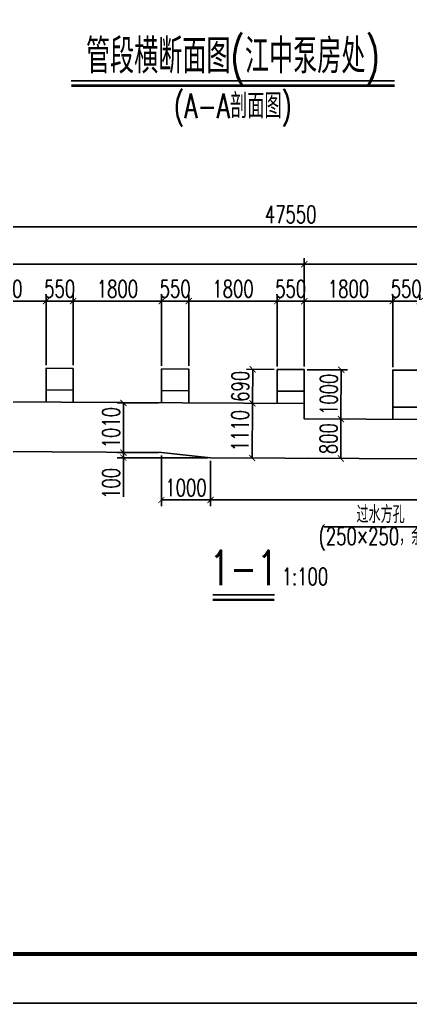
# Model space of a CAD drawing. Extents: x 266020 to 523514, y 704210 to 746210.
# Drawn here: x 345399 to 353346, y 704210 to 724201 of the extents above; entities that cross this region are included whole.
import ezdxf
from ezdxf.enums import TextEntityAlignment as Align

# ---------------------------------------------------------------- set-up
doc = ezdxf.new("R2010")
doc.units = 0
doc.header["$LTSCALE"] = 50
doc.header["$MEASUREMENT"] = 0
doc.layers.get('0').update_dxf_attribs({"linetype": 'CONTINUOUS'})
doc.layers.get('Defpoints').update_dxf_attribs({"linetype": 'CONTINUOUS'})
for name, color, linetype in [('01 标  注', 1, 'CONTINUOUS'), ('4', 4, 'CONTINUOUS'), ('zxz 01 标  注', 1, 'CONTINUOUS'), ('zxz 02 结  构', 5, 'CONTINUOUS')]:
    doc.layers.add(name, color=color, linetype=linetype)
doc.styles.get("Standard").update_dxf_attribs({"font": 'txt1.shx', "width": 0.7, "bigfont": 'hztxt.shx'})
doc.dimstyles.new('1：100', dxfattribs={"dimscale": 100, "dimtxt": 3.5, "dimasz": 1.25, "dimexe": 1.25, "dimexo": 0.625, "dimgap": 0.75, "dimtad": 1, "dimdsep": 46, "dimtxsty": 'Standard', "dimblk": 'ARCHTICK', "dimcen": 2.5, "dimclrt": 256, "dimadec": 0, "dimazin": 0, "dimtfac": 1, "dimtix": 1, "dimtmove": 0, "dimatfit": 3, "dimfxl": 0, "dimarcsym": 0})
doc.dimstyles.new('zxz 1：25', dxfattribs={"dimscale": 100, "dimtxt": 3.5, "dimasz": 1.25, "dimexe": 1.25, "dimexo": 0.625, "dimgap": 0.75, "dimtad": 1, "dimdec": 0, "dimlfac": 0.25, "dimdsep": 46, "dimtxsty": 'Standard', "dimblk": 'ARCHTICK', "dimcen": 2.5, "dimdle": 0.625, "dimclrt": 1, "dimadec": 4, "dimazin": 1, "dimtfac": 1, "dimtdec": 0, "dimtix": 1, "dimtmove": 0, "dimatfit": 3, "dimldrblk": 'ARCHTICK', "dimfxl": 0, "dimarcsym": 0})

# ---------------------------------------------------------------- blocks, each defined once
blk = doc.blocks.new('_ArchTick')
at = {"color": 0, "linetype": 'ByBlock', "const_width": 0.15}
blk.add_lwpolyline([(-0.5, -0.5), (0.5, 0.5)], dxfattribs=at)
blk = doc.blocks.new('*D94')
at = {"layer": 'Defpoints', "color": 0}
for p in [(345938, 718481), (344138, 717127), (345938, 717117)]:
    blk.add_point(p, dxfattribs=at)
at = {"layer": 'zxz 01 标  注', "color": 0, "lineweight": -2}
for p, q in [((344138, 717189), (344138, 718606)), ((345938, 717180), (345938, 718606)), ((344075, 718481), (346000, 718481))]:
    blk.add_line(p, q, dxfattribs=at)
at = {"layer": 'zxz 01 标  注', "color": 0, "lineweight": -2, "xscale": 125, "yscale": 125, "zscale": 125, "rotation": 180}
blk.add_blockref('_ArchTick', (344138, 718481), dxfattribs=at)
at = {"layer": 'zxz 01 标  注', "color": 0, "lineweight": -2, "xscale": 125, "yscale": 125, "zscale": 125}
blk.add_blockref('_ArchTick', (345938, 718481), dxfattribs=at)
at = {"layer": 'zxz 01 标  注', "color": 1, "insert": (345038, 718731), "char_height": 350, "attachment_point": 5}
blk.add_mtext('1800', dxfattribs=at)
blk = doc.blocks.new('*D95')
at = {"layer": 'Defpoints', "color": 0}
for p in [(346488, 718481), (345938, 717117), (346488, 717114)]:
    blk.add_point(p, dxfattribs=at)
at = {"layer": 'zxz 01 标  注', "color": 0, "lineweight": -2}
for p, q in [((345938, 717180), (345938, 718606)), ((346488, 717177), (346488, 718606)), ((345938, 718481), (345813, 718481)), ((345938, 718481), (346488, 718481)), ((346488, 718481), (346613, 718481))]:
    blk.add_line(p, q, dxfattribs=at)
at = {"layer": 'zxz 01 标  注', "color": 0, "lineweight": -2, "xscale": 125, "yscale": 125, "zscale": 125}
blk.add_blockref('_ArchTick', (345938, 718481), dxfattribs=at)
at = {"layer": 'zxz 01 标  注', "color": 0, "lineweight": -2, "xscale": 125, "yscale": 125, "zscale": 125, "rotation": 180}
blk.add_blockref('_ArchTick', (346488, 718481), dxfattribs=at)
at = {"layer": 'zxz 01 标  注', "color": 1, "insert": (346213, 718731), "char_height": 350, "attachment_point": 5}
blk.add_mtext('550', dxfattribs=at)
blk = doc.blocks.new('*D96')
at = {"layer": 'Defpoints', "color": 0}
for p in [(348288, 718481), (346488, 717114), (348288, 717104)]:
    blk.add_point(p, dxfattribs=at)
at = {"layer": 'zxz 01 标  注', "color": 0, "lineweight": -2}
for p, q in [((346488, 717177), (346488, 718606)), ((348288, 717167), (348288, 718606)), ((346425, 718481), (348350, 718481))]:
    blk.add_line(p, q, dxfattribs=at)
at = {"layer": 'zxz 01 标  注', "color": 0, "lineweight": -2, "xscale": 125, "yscale": 125, "zscale": 125, "rotation": 180}
blk.add_blockref('_ArchTick', (346488, 718481), dxfattribs=at)
at = {"layer": 'zxz 01 标  注', "color": 0, "lineweight": -2, "xscale": 125, "yscale": 125, "zscale": 125}
blk.add_blockref('_ArchTick', (348288, 718481), dxfattribs=at)
at = {"layer": 'zxz 01 标  注', "color": 1, "insert": (347388, 718731), "char_height": 350, "attachment_point": 5}
blk.add_mtext('1800', dxfattribs=at)
blk = doc.blocks.new('*D97')
at = {"layer": 'Defpoints', "color": 0}
for p in [(348838, 718481), (348288, 717104), (348838, 717101)]:
    blk.add_point(p, dxfattribs=at)
at = {"layer": 'zxz 01 标  注', "color": 0, "lineweight": -2}
for p, q in [((348288, 717167), (348288, 718606)), ((348838, 717164), (348838, 718606)), ((348288, 718481), (348163, 718481)), ((348288, 718481), (348838, 718481)), ((348838, 718481), (348963, 718481))]:
    blk.add_line(p, q, dxfattribs=at)
at = {"layer": 'zxz 01 标  注', "color": 0, "lineweight": -2, "xscale": 125, "yscale": 125, "zscale": 125}
blk.add_blockref('_ArchTick', (348288, 718481), dxfattribs=at)
at = {"layer": 'zxz 01 标  注', "color": 0, "lineweight": -2, "xscale": 125, "yscale": 125, "zscale": 125, "rotation": 180}
blk.add_blockref('_ArchTick', (348838, 718481), dxfattribs=at)
at = {"layer": 'zxz 01 标  注', "color": 1, "insert": (348563, 718731), "char_height": 350, "attachment_point": 5}
blk.add_mtext('550', dxfattribs=at)
blk = doc.blocks.new('*D98')
at = {"layer": 'Defpoints', "color": 0}
for p in [(350638, 718481), (348838, 717101), (350638, 717091)]:
    blk.add_point(p, dxfattribs=at)
at = {"layer": 'zxz 01 标  注', "color": 0, "lineweight": -2}
for p, q in [((348838, 717164), (348838, 718606)), ((350638, 717154), (350638, 718606)), ((348775, 718481), (350700, 718481))]:
    blk.add_line(p, q, dxfattribs=at)
at = {"layer": 'zxz 01 标  注', "color": 0, "lineweight": -2, "xscale": 125, "yscale": 125, "zscale": 125, "rotation": 180}
blk.add_blockref('_ArchTick', (348838, 718481), dxfattribs=at)
at = {"layer": 'zxz 01 标  注', "color": 0, "lineweight": -2, "xscale": 125, "yscale": 125, "zscale": 125}
blk.add_blockref('_ArchTick', (350638, 718481), dxfattribs=at)
at = {"layer": 'zxz 01 标  注', "color": 1, "insert": (349738, 718731), "char_height": 350, "attachment_point": 5}
blk.add_mtext('1800', dxfattribs=at)
blk = doc.blocks.new('*D99')
at = {"layer": 'Defpoints', "color": 0}
for p in [(351188, 718481), (350638, 717091), (351188, 717088)]:
    blk.add_point(p, dxfattribs=at)
at = {"layer": 'zxz 01 标  注', "color": 0, "lineweight": -2}
for p, q in [((350638, 717154), (350638, 718606)), ((351188, 717151), (351188, 718606)), ((350638, 718481), (350513, 718481)), ((350638, 718481), (351188, 718481)), ((351188, 718481), (351313, 718481))]:
    blk.add_line(p, q, dxfattribs=at)
at = {"layer": 'zxz 01 标  注', "color": 0, "lineweight": -2, "xscale": 125, "yscale": 125, "zscale": 125}
blk.add_blockref('_ArchTick', (350638, 718481), dxfattribs=at)
at = {"layer": 'zxz 01 标  注', "color": 0, "lineweight": -2, "xscale": 125, "yscale": 125, "zscale": 125, "rotation": 180}
blk.add_blockref('_ArchTick', (351188, 718481), dxfattribs=at)
at = {"layer": 'zxz 01 标  注', "color": 1, "insert": (350913, 718731), "char_height": 350, "attachment_point": 5}
blk.add_mtext('550', dxfattribs=at)
blk = doc.blocks.new('*D100')
at = {"layer": 'Defpoints', "color": 0}
for p in [(352988, 718481), (351188, 717088), (352988, 717078)]:
    blk.add_point(p, dxfattribs=at)
at = {"layer": 'zxz 01 标  注', "color": 0, "lineweight": -2}
for p, q in [((351188, 717151), (351188, 718606)), ((352988, 717141), (352988, 718606)), ((351125, 718481), (353050, 718481))]:
    blk.add_line(p, q, dxfattribs=at)
at = {"layer": 'zxz 01 标  注', "color": 0, "lineweight": -2, "xscale": 125, "yscale": 125, "zscale": 125, "rotation": 180}
blk.add_blockref('_ArchTick', (351188, 718481), dxfattribs=at)
at = {"layer": 'zxz 01 标  注', "color": 0, "lineweight": -2, "xscale": 125, "yscale": 125, "zscale": 125}
blk.add_blockref('_ArchTick', (352988, 718481), dxfattribs=at)
at = {"layer": 'zxz 01 标  注', "color": 1, "insert": (352088, 718731), "char_height": 350, "attachment_point": 5}
blk.add_mtext('1800', dxfattribs=at)
blk = doc.blocks.new('*D101')
at = {"layer": 'Defpoints', "color": 0}
for p in [(353538, 718481), (352988, 717078), (353538, 717075)]:
    blk.add_point(p, dxfattribs=at)
at = {"layer": 'zxz 01 标  注', "color": 0, "lineweight": -2}
for p, q in [((352988, 717141), (352988, 718606)), ((353538, 717138), (353538, 718606)), ((352988, 718481), (352863, 718481)), ((352988, 718481), (353538, 718481)), ((353538, 718481), (353663, 718481))]:
    blk.add_line(p, q, dxfattribs=at)
at = {"layer": 'zxz 01 标  注', "color": 0, "lineweight": -2, "xscale": 125, "yscale": 125, "zscale": 125}
blk.add_blockref('_ArchTick', (352988, 718481), dxfattribs=at)
at = {"layer": 'zxz 01 标  注', "color": 0, "lineweight": -2, "xscale": 125, "yscale": 125, "zscale": 125, "rotation": 180}
blk.add_blockref('_ArchTick', (353538, 718481), dxfattribs=at)
at = {"layer": 'zxz 01 标  注', "color": 1, "insert": (353263, 718731), "char_height": 350, "attachment_point": 5}
blk.add_mtext('550', dxfattribs=at)
blk = doc.blocks.new('*D110')
at = {"layer": 'Defpoints', "color": 0}
for p in [(351188, 717088), (351188, 716088), (351935, 716084)]:
    blk.add_point(p, dxfattribs=at)
at = {"layer": 'zxz 01 标  注', "color": 0, "lineweight": -2}
for p, q in [((351250, 717088), (352066, 717083)), ((351941, 717084), (351935, 716084)), ((351250, 716088), (352060, 716083))]:
    blk.add_line(p, q, dxfattribs=at)
at = {"layer": 'zxz 01 标  注', "color": 0, "lineweight": -2, "xscale": 125, "yscale": 125, "zscale": 125}
for p, rotation in [((351941, 717084), 89.68588746146624), ((351935, 716084), 269.6858874614662)]:
    blk.add_blockref('_ArchTick', p, dxfattribs=dict(at, rotation=rotation))
at = {"layer": 'zxz 01 标  注', "insert": (351688, 716586), "char_height": 350, "attachment_point": 5, "rotation": 89.6859}
blk.add_mtext('1000', dxfattribs=at)
blk = doc.blocks.new('*D111')
at = {"layer": 'Defpoints', "color": 0}
for p in [(351188, 716088), (351188, 715288), (351931, 715284)]:
    blk.add_point(p, dxfattribs=at)
at = {"layer": 'zxz 01 标  注', "color": 0, "lineweight": -2}
for p, q in [((351250, 716088), (352060, 716083)), ((351935, 716084), (351931, 715284)), ((351250, 715288), (352056, 715283))]:
    blk.add_line(p, q, dxfattribs=at)
at = {"layer": 'zxz 01 标  注', "color": 0, "lineweight": -2, "xscale": 125, "yscale": 125, "zscale": 125}
for p, rotation in [((351935, 716084), 89.68588746146624), ((351931, 715284), 269.6858874614662)]:
    blk.add_blockref('_ArchTick', p, dxfattribs=dict(at, rotation=rotation))
at = {"layer": 'zxz 01 标  注', "insert": (351683, 715686), "char_height": 350, "attachment_point": 5, "rotation": 89.6859}
blk.add_mtext('800', dxfattribs=at)
blk = doc.blocks.new('*D112')
at = {"layer": 'Defpoints', "color": 0}
for p in [(350136, 716404), (350638, 716401), (350637, 715291)]:
    blk.add_point(p, dxfattribs=at)
at = {"layer": 'zxz 01 标  注', "color": 0, "lineweight": -2}
for p, q in [((350575, 716402), (350011, 716405)), ((350130, 715294), (350136, 716404)), ((350575, 715292), (350005, 715295))]:
    blk.add_line(p, q, dxfattribs=at)
at = {"layer": 'zxz 01 标  注', "color": 0, "lineweight": -2, "xscale": 125, "yscale": 125, "zscale": 125}
for p, rotation in [((350136, 716404), 89.68588746480138), ((350130, 715294), 269.6858874648014)]:
    blk.add_blockref('_ArchTick', p, dxfattribs=dict(at, rotation=rotation))
at = {"layer": 'zxz 01 标  注', "insert": (349883, 715850), "char_height": 350, "attachment_point": 5, "rotation": 89.6859}
blk.add_mtext('1110', dxfattribs=at)
blk = doc.blocks.new('*D113')
at = {"layer": 'Defpoints', "color": 0}
for p in [(350140, 717094), (350638, 717091), (350638, 716401)]:
    blk.add_point(p, dxfattribs=at)
at = {"layer": 'zxz 01 标  注', "color": 0, "lineweight": -2}
for p, q in [((350575, 717092), (350015, 717095)), ((350136, 716404), (350140, 717094)), ((350575, 716402), (350011, 716405))]:
    blk.add_line(p, q, dxfattribs=at)
at = {"layer": 'zxz 01 标  注', "color": 0, "lineweight": -2, "xscale": 125, "yscale": 125, "zscale": 125}
for p, rotation in [((350140, 717094), 89.68588746480138), ((350136, 716404), 269.6858874648014)]:
    blk.add_blockref('_ArchTick', p, dxfattribs=dict(at, rotation=rotation))
at = {"layer": 'zxz 01 标  注', "insert": (349888, 716750), "char_height": 350, "attachment_point": 5, "rotation": 89.6859}
blk.add_mtext('690', dxfattribs=at)
blk = doc.blocks.new('*D70')
at = {"layer": 'Defpoints', "color": 0}
for p in [(327688, 719231), (327688, 717217), (351188, 717088)]:
    blk.add_point(p, dxfattribs=at)
at = {"layer": 'zxz 01 标  注', "color": 0, "lineweight": -2}
for p, q in [((327688, 717280), (327688, 719356)), ((351188, 717151), (351188, 719356)), ((351250, 719231), (327625, 719231))]:
    blk.add_line(p, q, dxfattribs=at)
at = {"layer": 'zxz 01 标  注', "color": 0, "lineweight": -2, "xscale": 125, "yscale": 125, "zscale": 125, "rotation": 180}
blk.add_blockref('_ArchTick', (327688, 719231), dxfattribs=at)
at = {"layer": 'zxz 01 标  注', "color": 0, "lineweight": -2, "xscale": 125, "yscale": 125, "zscale": 125}
blk.add_blockref('_ArchTick', (351188, 719231), dxfattribs=at)
at = {"layer": 'zxz 01 标  注', "color": 1, "insert": (339438, 719493), "char_height": 350, "attachment_point": 5}
blk.add_mtext('(550＋1800)×10=23500', dxfattribs=at)
blk = doc.blocks.new('*D67')
at = {"layer": 'Defpoints', "color": 0}
for p in [(374688, 719993), (327138, 717220), (374688, 717109)]:
    blk.add_point(p, dxfattribs=at)
at = {"layer": 'zxz 01 标  注', "color": 0, "lineweight": -2}
for p, q in [((327138, 717283), (327138, 720118)), ((374688, 717172), (374688, 720118)), ((327075, 719993), (374750, 719993))]:
    blk.add_line(p, q, dxfattribs=at)
at = {"layer": 'zxz 01 标  注', "color": 0, "lineweight": -2, "xscale": 125, "yscale": 125, "zscale": 125, "rotation": 180}
blk.add_blockref('_ArchTick', (327138, 719993), dxfattribs=at)
at = {"layer": 'zxz 01 标  注', "color": 0, "lineweight": -2, "xscale": 125, "yscale": 125, "zscale": 125}
blk.add_blockref('_ArchTick', (374688, 719993), dxfattribs=at)
at = {"layer": 'zxz 01 标  注', "color": 1, "insert": (350913, 720243), "char_height": 350, "attachment_point": 5}
blk.add_mtext('47550', dxfattribs=at)
blk = doc.blocks.new('*D68')
at = {"layer": 'Defpoints', "color": 0}
for p in [(360038, 719231), (351188, 717088), (360038, 717040)]:
    blk.add_point(p, dxfattribs=at)
at = {"layer": 'zxz 01 标  注', "color": 0, "lineweight": -2}
for p, q in [((351188, 717151), (351188, 719356)), ((360038, 717102), (360038, 719356)), ((351125, 719231), (360100, 719231))]:
    blk.add_line(p, q, dxfattribs=at)
at = {"layer": 'zxz 01 标  注', "color": 0, "lineweight": -2, "xscale": 125, "yscale": 125, "zscale": 125, "rotation": 180}
blk.add_blockref('_ArchTick', (351188, 719231), dxfattribs=at)
at = {"layer": 'zxz 01 标  注', "color": 0, "lineweight": -2, "xscale": 125, "yscale": 125, "zscale": 125}
blk.add_blockref('_ArchTick', (360038, 719231), dxfattribs=at)
at = {"layer": 'zxz 01 标  注', "color": 1, "insert": (355613, 719481), "char_height": 350, "attachment_point": 5}
blk.add_mtext('8850', dxfattribs=at)
blk = doc.blocks.new('*D550')
at = {"layer": 'Defpoints', "color": 0}
for p in [(348282, 715404), (349282, 715299), (349282, 714440)]:
    blk.add_point(p, dxfattribs=at)
at = {"layer": 'zxz 01 标  注', "color": 0, "lineweight": -2}
for p, q in [((348282, 715342), (348282, 714316)), ((349282, 715236), (349282, 714316)), ((348282, 714440), (349282, 714440))]:
    blk.add_line(p, q, dxfattribs=at)
at = {"layer": 'zxz 01 标  注', "color": 0, "lineweight": -2, "xscale": 125, "yscale": 125, "zscale": 125, "rotation": 180}
blk.add_blockref('_ArchTick', (348282, 714440), dxfattribs=at)
at = {"layer": 'zxz 01 标  注', "color": 0, "lineweight": -2, "xscale": 125, "yscale": 125, "zscale": 125}
blk.add_blockref('_ArchTick', (349282, 714440), dxfattribs=at)
at = {"layer": 'zxz 01 标  注', "insert": (348782, 714690), "char_height": 350, "attachment_point": 5}
blk.add_mtext('1000', dxfattribs=at)
blk = doc.blocks.new('*D551')
at = {"layer": 'Defpoints', "color": 0}
for p in [(348288, 716414), (347509, 715404), (348288, 715404)]:
    blk.add_point(p, dxfattribs=at)
at = {"layer": 'zxz 01 标  注', "color": 0, "lineweight": -2}
for p, q in [((348225, 716414), (347384, 716414)), ((347509, 716414), (347509, 715404)), ((348225, 715404), (347384, 715404))]:
    blk.add_line(p, q, dxfattribs=at)
at = {"layer": 'zxz 01 标  注', "color": 0, "lineweight": -2, "xscale": 125, "yscale": 125, "zscale": 125}
for p, rotation in [((347509, 716414), 90), ((347509, 715404), 270)]:
    blk.add_blockref('_ArchTick', p, dxfattribs=dict(at, rotation=rotation))
at = {"layer": 'zxz 01 标  注', "insert": (347259, 715909), "char_height": 350, "attachment_point": 5, "rotation": 90}
blk.add_mtext('1010', dxfattribs=at)
blk = doc.blocks.new('*D552')
at = {"layer": 'Defpoints', "color": 0}
for p in [(348288, 715404), (347509, 715299), (349282, 715299)]:
    blk.add_point(p, dxfattribs=at)
at = {"layer": 'zxz 01 标  注', "color": 0, "lineweight": -2}
for p, q in [((347509, 715404), (347509, 715529)), ((348225, 715404), (347384, 715404)), ((347509, 715404), (347509, 715299)), ((349219, 715299), (347384, 715299)), ((347509, 715299), (347509, 714504))]:
    blk.add_line(p, q, dxfattribs=at)
at = {"layer": 'zxz 01 标  注', "color": 0, "lineweight": -2, "xscale": 125, "yscale": 125, "zscale": 125}
for p, rotation in [((347509, 715404), 270), ((347509, 715299), 90)]:
    blk.add_blockref('_ArchTick', p, dxfattribs=dict(at, rotation=rotation))
at = {"layer": 'zxz 01 标  注', "insert": (347259, 714776), "char_height": 350, "attachment_point": 5, "rotation": 90}
blk.add_mtext('100', dxfattribs=at)
blk = doc.blocks.new('*D553')
at = {"layer": 'Defpoints', "color": 0}
for p in [(349282, 715299), (361931, 715229), (361931, 714440)]:
    blk.add_point(p, dxfattribs=at)
at = {"layer": 'zxz 01 标  注', "color": 0, "lineweight": -2}
for p, q in [((349282, 715236), (349282, 714316)), ((361931, 715167), (361931, 714316)), ((349282, 714440), (361931, 714440))]:
    blk.add_line(p, q, dxfattribs=at)
at = {"layer": 'zxz 01 标  注', "color": 0, "lineweight": -2, "xscale": 125, "yscale": 125, "zscale": 125, "rotation": 180}
blk.add_blockref('_ArchTick', (349282, 714440), dxfattribs=at)
at = {"layer": 'zxz 01 标  注', "color": 0, "lineweight": -2, "xscale": 125, "yscale": 125, "zscale": 125}
blk.add_blockref('_ArchTick', (361931, 714440), dxfattribs=at)
at = {"layer": 'zxz 01 标  注', "insert": (355607, 714690), "char_height": 350, "attachment_point": 5}
blk.add_mtext('12650', dxfattribs=at)

msp = doc.modelspace()

# ---------------------------------------------------------------- linework, layer by layer
at = {"layer": '01 标  注'}
msp.add_lwpolyline([(378837.835, 704209.674), (378837.835, 746209.674), (319137.835, 746209.674), (319137.835, 704209.674)], close=True, dxfattribs=at)
at = {"layer": '4', "color": 7, "const_width": 80}
msp.add_lwpolyline([(377837.835, 705209.674), (377837.835, 745209.674), (321637.835, 745209.674), (321637.835, 705209.674)], close=True, dxfattribs=at)
at = {"layer": 'zxz 01 标  注'}
for p, q in [((346449.248, 722959.674), (353026.422, 722959.674)), ((345937.835, 716677.034), (345937.835, 716427.034)), ((346487.835, 716674.019), (346487.835, 716424.019)), ((348287.835, 716664.151), (348287.835, 716414.151)), ((348837.835, 716661.136), (348837.835, 716411.136)), ((350637.835, 716651.267), (350637.835, 716401.267)), ((351187.835, 716648.252), (351187.835, 716398.252)), ((352987.835, 716328.384), (352987.835, 716078.384)), ((353886.638, 713894.303), (351593.147, 713894.303)), ((349326.466, 712509.674), (350582.291, 712509.674))]:
    msp.add_line(p, q, dxfattribs=at)
at = {"layer": 'zxz 01 标  注', "const_width": 50}
for points in [[(346449.248, 722859.674), (353026.422, 722859.674)], [(349326.466, 712409.674), (350582.291, 712409.674)]]:
    msp.add_lwpolyline(points, dxfattribs=at)
at = {"layer": 'zxz 02 结  构'}
for p, q in [((348282.298, 715404.181), (325137.835, 715531.067)), ((361931.41, 715229.351), (349281.735, 715298.701))]:
    msp.add_line(p, q, dxfattribs=at)
at = {"layer": 'zxz 02 结  构', "ltscale": 4}
msp.add_line((348282.298, 715404.181), (349281.735, 715298.701), dxfattribs=at)
msp.add_lwpolyline([(376687.835, 716648.452), (374687.835, 716659.417), (374687.835, 717109.417), (374137.835, 717112.432), (374137.835, 716398.566), (360037.835, 716398.566), (360037.835, 716039.733), (351187.835, 716088.252), (351187.835, 716398.252), (327687.835, 716527.087), (327687.835, 717217.087), (327137.835, 717220.103), (327137.835, 716920.103), (325137.835, 716931.067)], dxfattribs=at)
for points in [[(346487.835, 717114.019), (346487.835, 716674.019), (345937.835, 716677.034), (345937.835, 717117.034)], [(348837.835, 716661.136), (348837.835, 717101.136), (348287.835, 717104.151), (348287.835, 716664.151)], [(350637.835, 716651.267), (351187.835, 716648.252), (351187.835, 717088.252), (350637.835, 717091.267)], [(353537.835, 716325.369), (353537.835, 717075.369), (352987.835, 717078.384), (352987.835, 716328.384)]]:
    msp.add_lwpolyline(points, close=True, dxfattribs=at)

# ---------------------------------------------------------------- texts
at = {"layer": '01 标  注', "width": 0.7}
msp.add_text('(A-A剖面图)', height=500, dxfattribs=at).set_placement((349737.858, 722448.65), align=Align.MIDDLE_CENTER)
at = {"layer": 'zxz 01 标  注', "width": 0.7}
for s, height, p in [('管段横断面图(江中泵房处)', 700, (349737.86, 723459.674)), ('  1:100', 350, (351033.668, 712884.674))]:
    msp.add_text(s, height=height, dxfattribs=at).set_placement(p, align=Align.MIDDLE_CENTER)
at = {"layer": 'zxz 01 标  注', "color": 1, "char_height": 350, "attachment_point": 5}
for s, insert in [('过水方孔', (352741.392, 714144.303)), ('(250×250，余同)', (352741.392, 713644.303))]:
    msp.add_mtext(s, dxfattribs=dict(at, insert=insert))
at = {"layer": 'zxz 01 标  注', "insert": (349954.379, 713059.674), "char_height": 700, "attachment_point": 5}
msp.add_mtext('1-1', dxfattribs=at)

# ---------------------------------------------------------------- dimensions: what is measured, and where the dimension line sits
at = {"layer": 'zxz 01 标  注'}
for base, p1, p2, picture, middle in [((374687.835, 719992.531), (327137.835, 717220.103), (374687.835, 717109.417), '*D67', (350912.835, 720242.531)), ((360037.835, 719231.479), (351187.835, 717088.252), (360037.835, 717039.733), '*D68', (355612.835, 719481.479)), ((345937.835, 718481.479), (344137.835, 717126.903), (345937.835, 717117.034), '*D94', (345037.835, 718731.479)), ((346487.835, 718481.479), (345937.835, 717117.034), (346487.835, 717114.019), '*D95', (346212.835, 718731.479)), ((348287.835, 718481.479), (346487.835, 717114.019), (348287.835, 717104.151), '*D96', (347387.835, 718731.479)), ((348837.835, 718481.479), (348287.835, 717104.151), (348837.835, 717101.136), '*D97', (348562.835, 718731.479)), ((350637.835, 718481.479), (348837.835, 717101.136), (350637.835, 717091.267), '*D98', (349737.835, 718731.479)), ((351187.835, 718481.479), (350637.835, 717091.267), (351187.835, 717088.252), '*D99', (350912.835, 718731.479)), ((352987.835, 718481.479), (351187.835, 717088.252), (352987.835, 717078.384), '*D100', (352087.835, 718731.479)), ((353537.835, 718481.479), (352987.835, 717078.384), (353537.835, 717075.369), '*D101', (353262.835, 718731.479))]:
    dim = msp.add_linear_dim(base=base, p1=p1, p2=p2, dimstyle='zxz 1：25', override={"dimlfac": 1}, dxfattribs=at)
    dim.commit()
    dim.dimension.update_dxf_attribs({"geometry": picture, "text_midpoint": middle})
for base, p1, p2, angle, text, dimstyle, override, picture, middle in [((327687.835, 719231.479), (351187.835, 717088.252), (327687.835, 717217.087), 180, '(550＋1800)×10=<>', 'zxz 1：25', {"dimlfac": 1}, '*D70', (339437.835, 719492.531)), ((347509, 715404.181), (348287.835, 716414.151), (348287.835, 715404.181), 90, '1010', '1：100', {"dimdec": 0}, '*D551', (347259, 715909.166))]:
    dim = msp.add_linear_dim(base=base, p1=p1, p2=p2, angle=angle, text=text, dimstyle=dimstyle, override=override, dxfattribs=at)
    dim.commit()
    dim.dimension.update_dxf_attribs({"geometry": picture, "text_midpoint": middle})
for base, p1, p2, angle, picture, middle in [((350139.719, 717093.998), (350637.835, 716401.267), (350637.835, 717091.267), 269.6858875, '*D113', (349887.831, 716750.379)), ((351935.119, 716084.155), (351187.835, 717088.252), (351187.835, 716088.252), 89.6858875, '*D110', (351687.864, 716585.511)), ((350135.936, 716404.019), (350637.287, 715291.269), (350637.835, 716401.267), 269.6858875, '*D112', (349882.898, 715850.406)), ((351930.734, 715284.178), (351187.835, 716088.252), (351187.835, 715288.251), 89.6858875, '*D111', (351682.93, 715685.537))]:
    dim = msp.add_linear_dim(base=base, p1=p1, p2=p2, angle=angle, dimstyle='1：100', override={"dimdec": 0, "dimfxl": 1.25, "dimarcsym": 1}, dxfattribs=at)
    dim.commit()
    dim.dimension.update_dxf_attribs({"geometry": picture, "text_midpoint": middle})
dim = msp.add_linear_dim(base=(347509, 715298.701), p1=(348287.835, 715404.181), p2=(349281.735, 715298.701), angle=90, text='100', dimstyle='1：100', override={"dimdec": 0}, dxfattribs=at)
dim.commit()
dim.dimension.update_dxf_attribs({"geometry": '*D552', "text_midpoint": (347509, 714776.411), "dimtype": 160})
for base, p1, p2, text, picture, middle in [((349281.735, 714440.5), (348282.298, 715404.181), (349281.735, 715298.701), '1000', '*D550', (348782.017, 714690.5)), ((361931.41, 714440.5), (349281.735, 715298.701), (361931.41, 715229.351), '12650', '*D553', (355606.573, 714690.5))]:
    dim = msp.add_linear_dim(base=base, p1=p1, p2=p2, text=text, dimstyle='1：100', override={"dimdec": 0}, dxfattribs=at)
    dim.commit()
    dim.dimension.update_dxf_attribs({"geometry": picture, "text_midpoint": middle})

doc.saveas('drawing.dxf')
